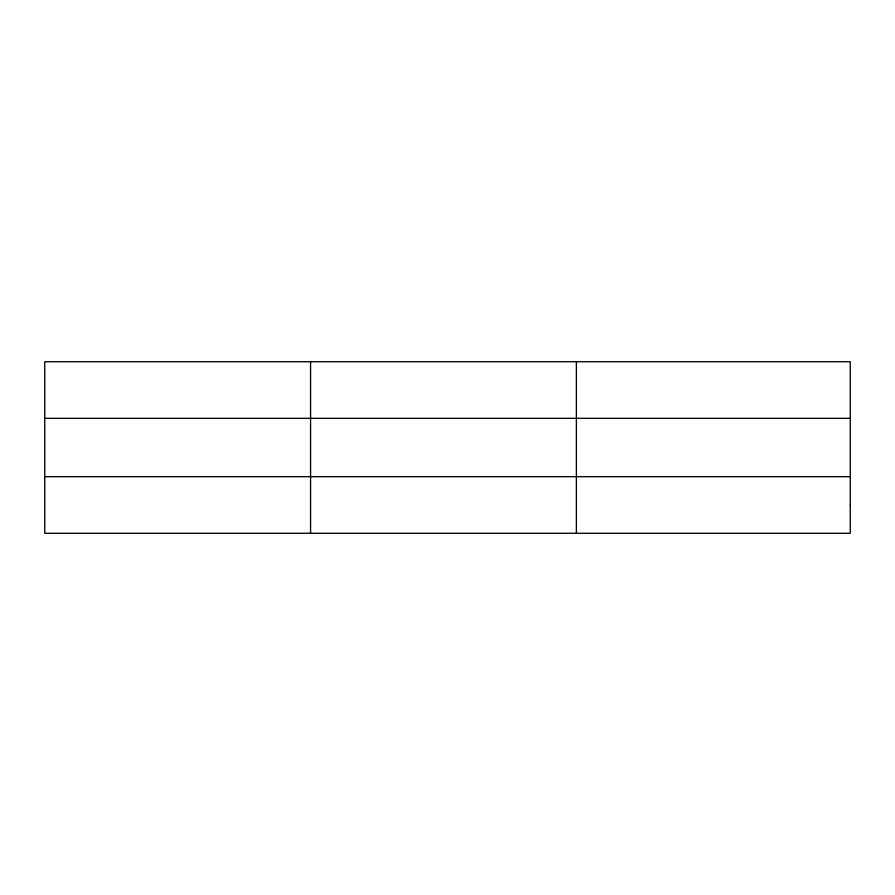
<?xml version="1.0" encoding="UTF-8"?>
<svg xmlns="http://www.w3.org/2000/svg" width="895" height="895" viewBox="0 0 895 895"><rect width="100%" height="100%" fill="white"/><g stroke="black" fill="none" stroke-linecap="round" stroke-linejoin="round"><path stroke-width="1.34" d="M310.565 533.275L310.565 361.725M576.38 533.275L576.38 361.725M44.75 418.334L850.25 418.334M44.75 476.666L850.25 476.666M850.25 504.97L850.25 533.275L44.75 533.275L44.75 361.725L850.25 361.725L850.25 504.97"/></g></svg>
